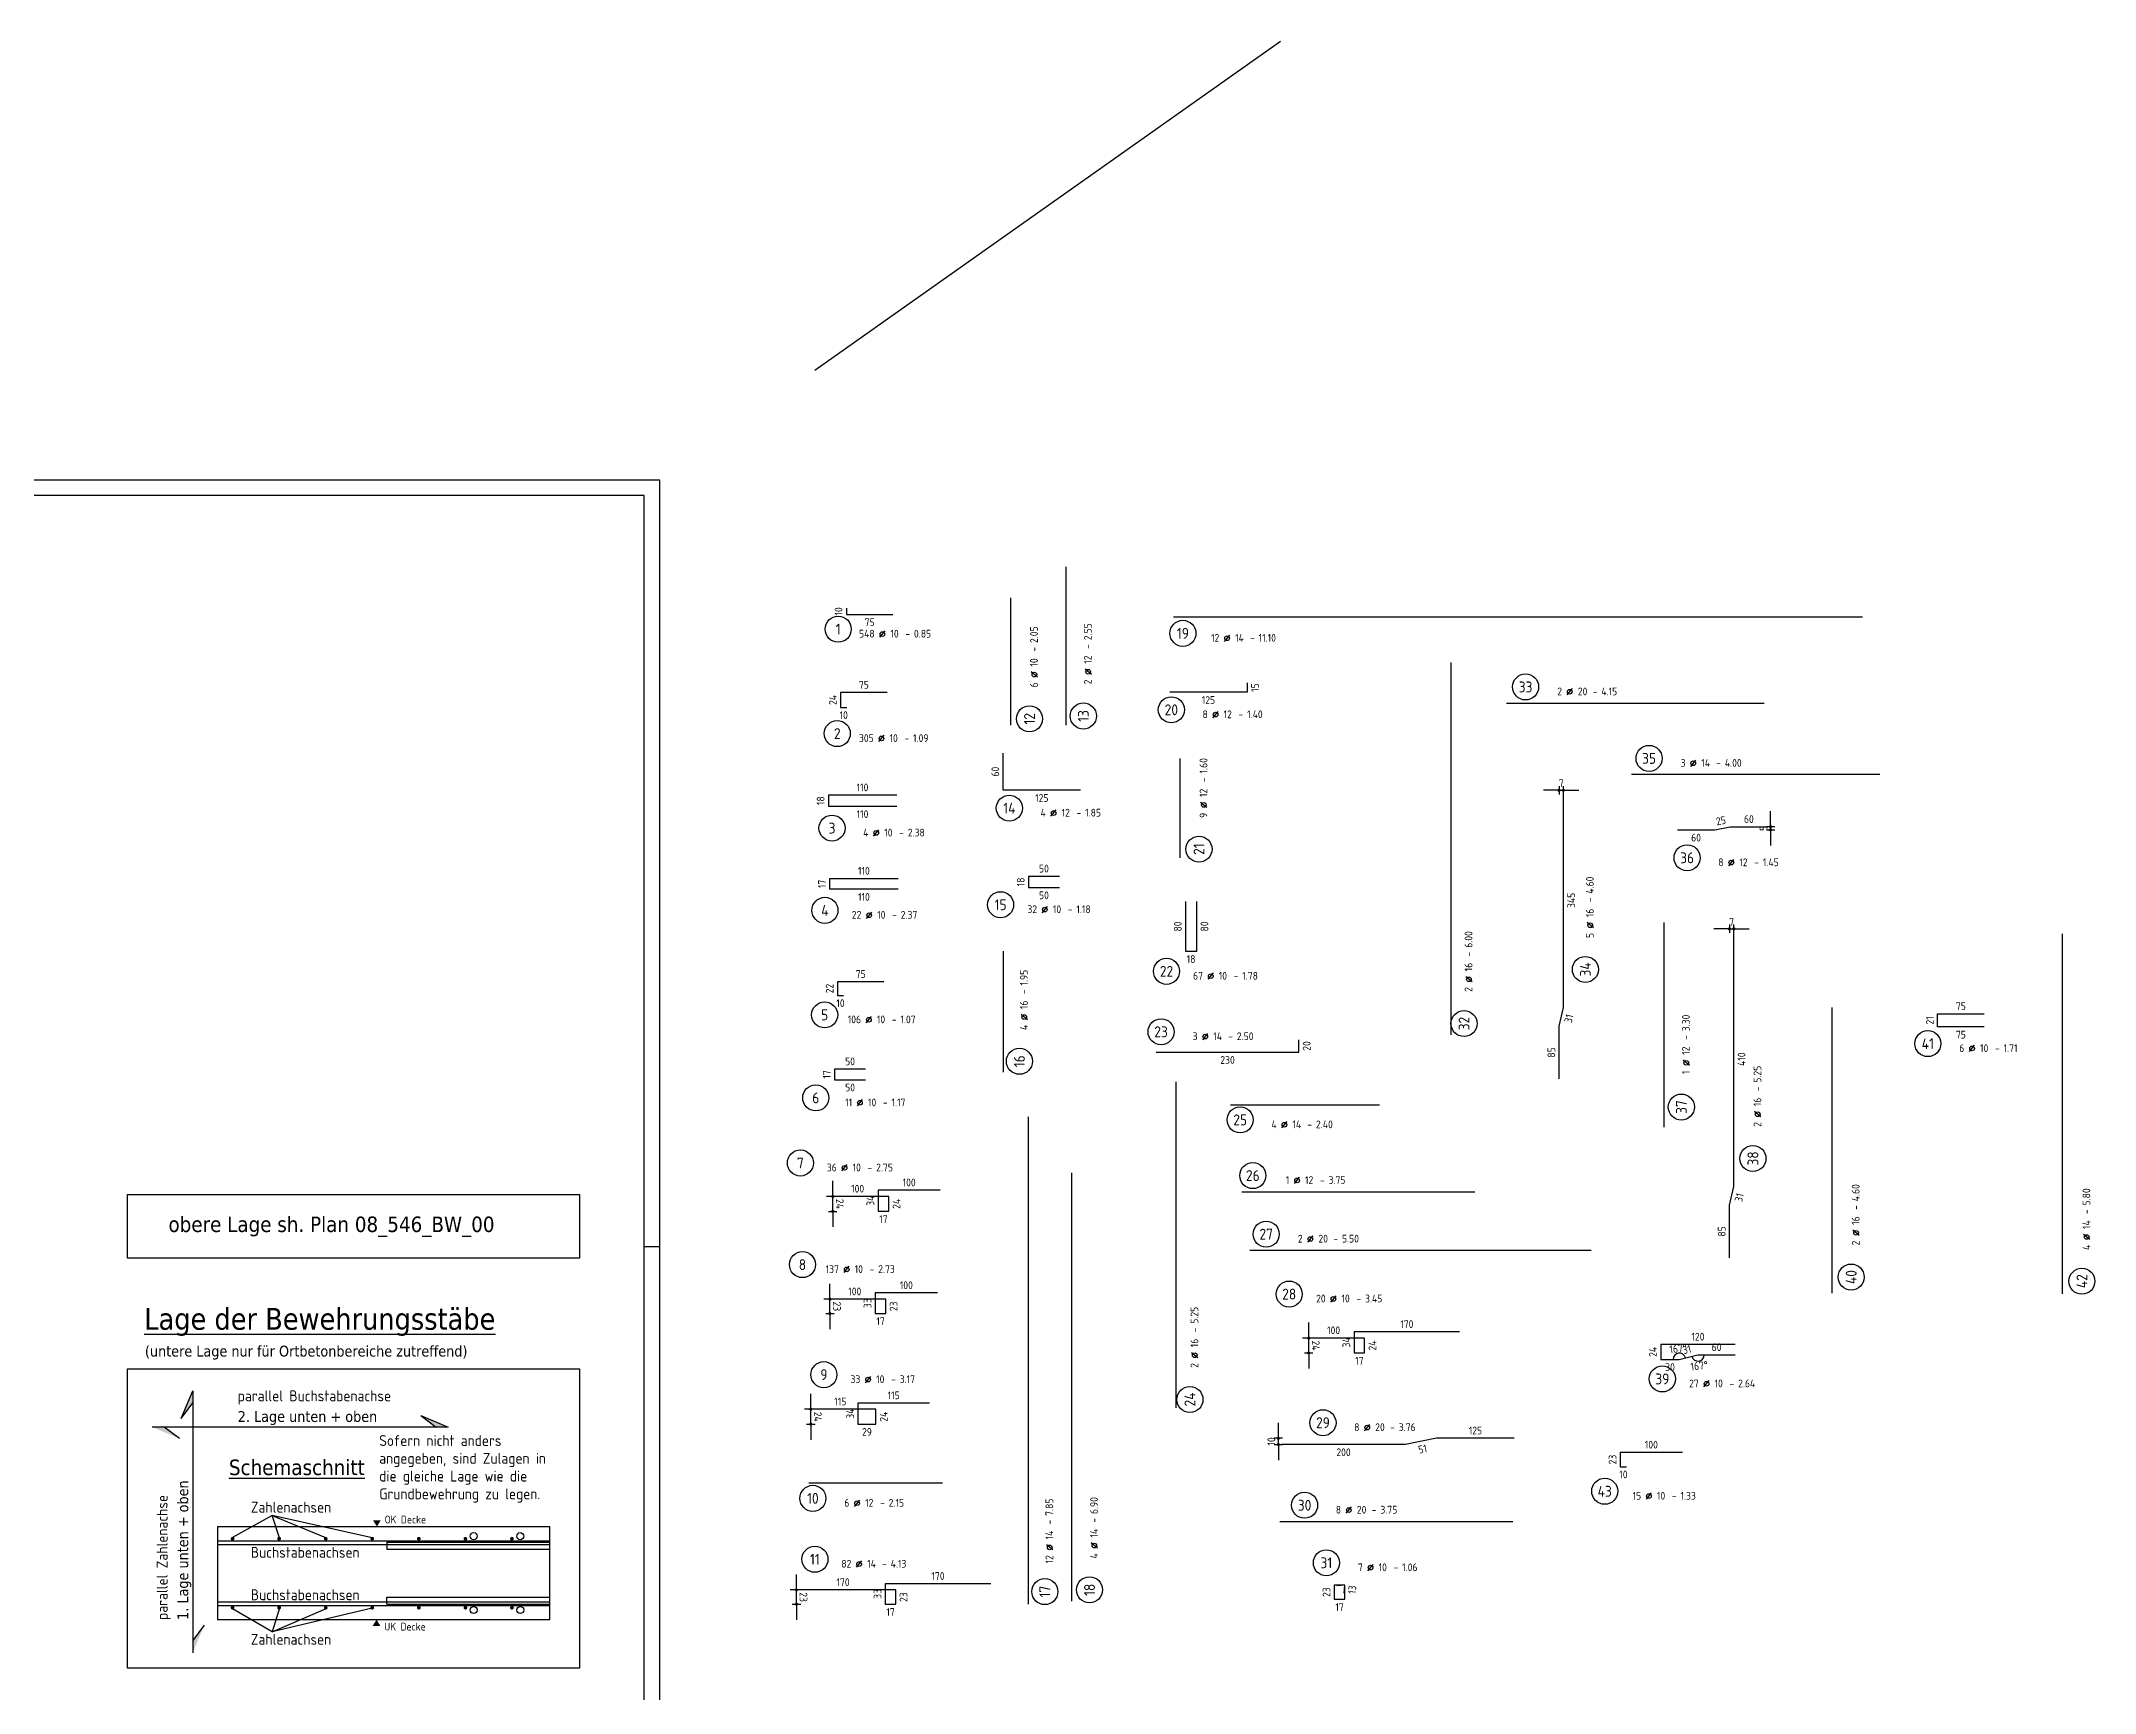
# Model space of a CAD drawing. Extents: x -5.2 to 88.6, y -7.1 to 49.1.
# Drawn here: x 55.47 to 88.56, y 22.51 to 49.12 of the extents above; entities that cross this region are included whole.
import ezdxf
from ezdxf.enums import TextEntityAlignment as Align

# ---------------------------------------------------------------- set-up
doc = ezdxf.new("R2010")
doc.units = 0
doc.header["$LTSCALE"] = 0.5
doc.linetypes.add('AUSGEZOGEN', pattern=[1000.01, 1000, 0.01])
doc.linetypes.add('HIDDEN', pattern=[0.375, 0.25, -0.125])
for name, color, linetype in [('BETON', 7, 'Continuous'), ('HILFE', 7, 'Continuous'), ('koten', 7, 'Continuous'), ('MASSE', 7, 'Continuous'), ('RAHMEN', 7, 'Continuous'), ('RND', 7, 'Continuous'), ('TEXT', 7, 'Continuous'), ('VERDECKT', 7, 'Continuous')]:
    doc.layers.add(name, color=color, linetype=linetype)
doc.layers.add('NOPLOT', color=7, linetype='Continuous', plot=False)
doc.styles.add('helv', font='tahoma.ttf')
doc.styles.add('txt', font='isocp.shx')
doc.dimstyles.new('DOT_I', dxfattribs={"dimscale": 0.5, "dimtxt": 0.25, "dimasz": 0.25, "dimexe": 0.1, "dimexo": 0.3, "dimgap": 0.1, "dimtad": 1, "dimdec": 3, "dimzin": 3, "dimtxsty": 'txt', "dimblk": 'DOT', "dimblk1": 'DOT', "dimblk2": 'DOT', "dimsah": 1, "dimcen": 0.1, "dimse1": 1, "dimse2": 1, "dimazin": 0, "dimtfac": 1, "dimtdec": 4, "dimtix": 1, "dimtmove": 2, "dimatfit": 3, "dimfxl": 0, "dimtvp": 1, "dimtolj": 1, "dimtzin": 0, "dimarcsym": 0})

# ---------------------------------------------------------------- blocks, each defined once
blk = doc.blocks.new('RND_AUSZ')
at = {"layer": 'RND', "color": 7, "linetype": 'Continuous'}
blk.add_line((1.341, 0.262), (1.509, 0.466), dxfattribs=at)
at = {"layer": 'RND', "color": 1, "linetype": 'Continuous'}
blk.add_circle((0, 0.52), 0.42, dxfattribs=at)
at = {"layer": 'RND', "color": 7, "linetype": 'Continuous'}
blk.add_circle((1.425, 0.364), 0.075, dxfattribs=at)
at = {"layer": 'RND', "color": 7, "linetype": 'Continuous', "style": 'txt'}
blk.add_text('-', height=0.25, dxfattribs=at).set_placement((2.163, 0.25))
at = {"layer": 'RND', "color": 1, "linetype": 'Continuous', "style": 'txt'}
blk.add_attdef('POS', text='', height=0.35, dxfattribs=at).set_placement((0, 0.52), align=Align.MIDDLE)
at = {"layer": 'RND', "color": 7, "linetype": 'Continuous', "style": 'txt'}
for tag, p in [('WIEOFT', (-0.536, 0.25)), ('STK', (1.174, 0.25))]:
    blk.add_attdef(tag, text='', height=0.25, dxfattribs=at).set_placement(p, align=Align.RIGHT)
for tag, p in [('DS', (1.683, 0.25)), ('LANG', (2.441, 0.25)), ('TEXT', (3.669, 0.25))]:
    blk.add_attdef(tag, p, '', height=0.25, dxfattribs=at)
blk = doc.blocks.new('okrd_o')
at = {"layer": 'koten', "color": 7, "linetype": 'Continuous'}
blk.add_solid([(-0.125, 0.202), (0.125, 0.202), (0, 0)], dxfattribs=at)
at = {"layer": 'koten', "style": 'txt'}
blk.add_attdef('OKRD', (0.25, 0.1), '', height=0.25, dxfattribs=at)
blk = doc.blocks.new('okrd_u')
at = {"layer": 'koten', "color": 7, "linetype": 'Continuous'}
blk.add_solid([(-0.125, -0.202), (0.125, -0.202), (0, 0)], dxfattribs=at)
at = {"layer": 'koten', "style": 'txt'}
blk.add_attdef('OKRD', (0.25, -0.35), '', height=0.25, dxfattribs=at)
blk = doc.blocks.new('DOT')
at = {"layer": 'MASSE', "color": 7, "linetype": 'Continuous'}
for p, q in [((0, 0), (-1, 0)), ((0, 0.54), (0, -0.54))]:
    blk.add_line(p, q, dxfattribs=at)
at = {"layer": 'MASSE', "color": 7, "linetype": 'Continuous', "const_width": 0.2}
blk.add_lwpolyline([(-0.1, 0, 1), (0.1, 0, 1)], format="xyb", close=True, dxfattribs=at)
blk = doc.blocks.new('*D20')
at = {"layer": 'Defpoints', "color": 0, "linetype": 'AUSGEZOGEN', "transparency": 16777216}
for p in [(68.227, 30.509), (68.227, 30.509), (68.127, 30.269)]:
    blk.add_point(p, dxfattribs=at)
at = {"layer": 'RND', "color": 0, "linetype": 'AUSGEZOGEN', "lineweight": -2, "transparency": 16777216}
for p, q in [((68.227, 30.634), (68.227, 30.759)), ((68.227, 30.269), (68.227, 30.509)), ((68.227, 30.144), (68.227, 30.019))]:
    blk.add_line(p, q, dxfattribs=at)
at = {"layer": 'RND', "color": 0, "linetype": 'AUSGEZOGEN', "lineweight": -2, "transparency": 16777216, "xscale": 0.125, "yscale": 0.125, "zscale": 0.125}
for p, rotation in [((68.227, 30.509), 270.0000055827327), ((68.227, 30.269), 90.00000558273267)]:
    blk.add_blockref('DOT', p, dxfattribs=dict(at, rotation=rotation))
at = {"layer": 'RND', "color": 0, "linetype": 'AUSGEZOGEN', "transparency": 16777216, "insert": (68.34, 30.389), "char_height": 0.125, "attachment_point": 5, "rotation": 270, "style": 'txt'}
blk.add_mtext('\\A1;24', dxfattribs=at)
blk = doc.blocks.new('*D21')
at = {"layer": 'Defpoints', "color": 0, "linetype": 'AUSGEZOGEN', "transparency": 16777216}
for p in [(68.181, 28.853), (68.181, 28.853), (68.081, 28.623)]:
    blk.add_point(p, dxfattribs=at)
at = {"layer": 'RND', "color": 0, "linetype": 'AUSGEZOGEN', "lineweight": -2, "transparency": 16777216}
for p, q in [((68.181, 28.978), (68.181, 29.103)), ((68.181, 28.623), (68.181, 28.853)), ((68.181, 28.498), (68.181, 28.373))]:
    blk.add_line(p, q, dxfattribs=at)
at = {"layer": 'RND', "color": 0, "linetype": 'AUSGEZOGEN', "lineweight": -2, "transparency": 16777216, "xscale": 0.125, "yscale": 0.125, "zscale": 0.125}
for p, rotation in [((68.181, 28.853), 270.0000055827327), ((68.181, 28.623), 90.00000558273267)]:
    blk.add_blockref('DOT', p, dxfattribs=dict(at, rotation=rotation))
at = {"layer": 'RND', "color": 0, "linetype": 'AUSGEZOGEN', "transparency": 16777216, "insert": (68.294, 28.738), "char_height": 0.125, "attachment_point": 5, "rotation": 270, "style": 'txt'}
blk.add_mtext('\\A1;23', dxfattribs=at)
blk = doc.blocks.new('*D22')
at = {"layer": 'Defpoints', "color": 0, "linetype": 'AUSGEZOGEN', "transparency": 16777216}
for p in [(67.642, 24.169), (67.642, 24.169), (67.542, 23.939)]:
    blk.add_point(p, dxfattribs=at)
at = {"layer": 'RND', "color": 0, "linetype": 'AUSGEZOGEN', "lineweight": -2, "transparency": 16777216}
for p, q in [((67.642, 24.294), (67.642, 24.419)), ((67.642, 23.939), (67.642, 24.169)), ((67.642, 23.814), (67.642, 23.689))]:
    blk.add_line(p, q, dxfattribs=at)
at = {"layer": 'RND', "color": 0, "linetype": 'AUSGEZOGEN', "lineweight": -2, "transparency": 16777216, "xscale": 0.125, "yscale": 0.125, "zscale": 0.125}
for p, rotation in [((67.642, 24.169), 270.0000055827327), ((67.642, 23.939), 90.00000558273265)]:
    blk.add_blockref('DOT', p, dxfattribs=dict(at, rotation=rotation))
at = {"layer": 'RND', "color": 0, "linetype": 'AUSGEZOGEN', "transparency": 16777216, "insert": (67.754, 24.054), "char_height": 0.125, "attachment_point": 5, "rotation": 270, "style": 'txt'}
blk.add_mtext('\\A1;23', dxfattribs=at)
blk = doc.blocks.new('*D23')
at = {"layer": 'Defpoints', "color": 0, "linetype": 'HIDDEN', "transparency": 16777216}
for p in [(75.404, 26.612), (75.404, 26.612), (75.404, 26.512)]:
    blk.add_point(p, dxfattribs=at)
at = {"layer": 'VERDECKT', "color": 0, "linetype": 'HIDDEN', "lineweight": -2, "transparency": 16777216}
for p, q in [((75.404, 26.737), (75.404, 26.862)), ((75.404, 26.512), (75.404, 26.612)), ((75.404, 26.387), (75.404, 26.262))]:
    blk.add_line(p, q, dxfattribs=at)
at = {"layer": 'VERDECKT', "color": 0, "linetype": 'HIDDEN', "lineweight": -2, "transparency": 16777216, "xscale": 0.125, "yscale": 0.125, "zscale": 0.125}
for p, rotation in [((75.404, 26.612), 270), ((75.404, 26.512), 90)]:
    blk.add_blockref('DOT', p, dxfattribs=dict(at, rotation=rotation))
at = {"layer": 'VERDECKT', "color": 0, "linetype": 'HIDDEN', "transparency": 16777216, "insert": (75.291, 26.562), "char_height": 0.125, "attachment_point": 5, "rotation": 90, "style": 'txt'}
blk.add_mtext('\\A1;10', dxfattribs=at)
blk = doc.blocks.new('*D32')
at = {"layer": 'Defpoints', "color": 0, "linetype": 'AUSGEZOGEN', "transparency": 16777216}
for p in [(75.894, 28.227), (75.894, 28.227), (75.794, 27.987)]:
    blk.add_point(p, dxfattribs=at)
at = {"layer": 'RND', "color": 0, "linetype": 'AUSGEZOGEN', "lineweight": -2, "transparency": 16777216}
for p, q in [((75.894, 28.352), (75.894, 28.477)), ((75.894, 27.987), (75.894, 28.227)), ((75.894, 27.862), (75.894, 27.737))]:
    blk.add_line(p, q, dxfattribs=at)
at = {"layer": 'RND', "color": 0, "linetype": 'AUSGEZOGEN', "lineweight": -2, "transparency": 16777216, "xscale": 0.125, "yscale": 0.125, "zscale": 0.125}
for p, rotation in [((75.894, 28.227), 270.0000055827327), ((75.894, 27.987), 90.00000558273267)]:
    blk.add_blockref('DOT', p, dxfattribs=dict(at, rotation=rotation))
at = {"layer": 'RND', "color": 0, "linetype": 'AUSGEZOGEN', "transparency": 16777216, "insert": (76.007, 28.107), "char_height": 0.125, "attachment_point": 5, "rotation": 270, "style": 'txt'}
blk.add_mtext('\\A1;24', dxfattribs=at)
blk = doc.blocks.new('DINA0')
at = {"layer": 'NOPLOT', "color": 191, "linetype": 'AUSGEZOGEN'}
blk.add_line((123.9, 87.637), (138.9, 98.246), dxfattribs=at)
at = {"layer": 'RAHMEN'}
for p, q in [((118.9, 84.1), (0, 84.1)), ((118.9, 0), (118.9, 84.1))]:
    blk.add_line(p, q, dxfattribs=at)
at = {"layer": 'RAHMEN', "color": 5}
for p, q in [((118.4, 83.6), (2, 83.6)), ((118.4, 0.5), (118.4, 83.6))]:
    blk.add_line(p, q, dxfattribs=at)
at = {"layer": 'RAHMEN', "color": 7}
blk.add_line((118.4, 59.4), (118.9, 59.4), dxfattribs=at)
blk = doc.blocks.new('*D51')
at = {"layer": 'Defpoints', "color": 0, "linetype": 'AUSGEZOGEN', "transparency": 16777216}
for p in [(67.773, 26.84), (67.873, 27.08), (67.873, 27.08)]:
    blk.add_point(p, dxfattribs=at)
at = {"layer": 'RND', "color": 0, "linetype": 'AUSGEZOGEN', "lineweight": -2, "transparency": 16777216}
for p, q in [((67.873, 27.205), (67.873, 27.33)), ((67.873, 26.84), (67.873, 27.08)), ((67.873, 26.715), (67.873, 26.59))]:
    blk.add_line(p, q, dxfattribs=at)
at = {"layer": 'RND', "color": 0, "linetype": 'AUSGEZOGEN', "lineweight": -2, "transparency": 16777216, "xscale": 0.125, "yscale": 0.125, "zscale": 0.125}
for p, rotation in [((67.873, 27.08), 270.0000055827326), ((67.873, 26.84), 90.0000055827326)]:
    blk.add_blockref('DOT', p, dxfattribs=dict(at, rotation=rotation))
at = {"layer": 'RND', "color": 0, "linetype": 'AUSGEZOGEN', "transparency": 16777216, "insert": (67.985, 26.96), "char_height": 0.125, "attachment_point": 5, "rotation": 270, "style": 'txt'}
blk.add_mtext('\\A1;24', dxfattribs=at)
blk = doc.blocks.new('*D60')
at = {"layer": 'Defpoints', "color": 0, "linetype": 'AUSGEZOGEN', "transparency": 16777216}
for p in [(83.333, 36.465), (83.333, 36.465), (83.333, 36.415)]:
    blk.add_point(p, dxfattribs=at)
at = {"layer": 'RND', "color": 0, "linetype": 'AUSGEZOGEN', "lineweight": -2, "transparency": 16777216}
for p, q in [((83.333, 36.59), (83.333, 36.715)), ((83.333, 36.415), (83.333, 36.465)), ((83.333, 36.29), (83.333, 36.165))]:
    blk.add_line(p, q, dxfattribs=at)
at = {"layer": 'RND', "color": 0, "linetype": 'AUSGEZOGEN', "lineweight": -2, "transparency": 16777216, "xscale": 0.125, "yscale": 0.125, "zscale": 0.125}
for p, rotation in [((83.333, 36.465), 270), ((83.333, 36.415), 90)]:
    blk.add_blockref('DOT', p, dxfattribs=dict(at, rotation=rotation))
at = {"layer": 'RND', "color": 0, "linetype": 'AUSGEZOGEN', "transparency": 16777216, "insert": (83.22, 36.44), "char_height": 0.125, "attachment_point": 5, "rotation": 90, "style": 'txt'}
blk.add_mtext('\\A1;5', dxfattribs=at)
blk = doc.blocks.new('*D63')
at = {"layer": 'Defpoints', "color": 0, "linetype": 'AUSGEZOGEN', "transparency": 16777216}
for p in [(82.67, 34.821), (82.74, 34.821), (82.74, 34.821)]:
    blk.add_point(p, dxfattribs=at)
at = {"layer": 'RND', "color": 0, "linetype": 'AUSGEZOGEN', "lineweight": -2, "transparency": 16777216}
for p, q in [((82.545, 34.821), (82.42, 34.821)), ((82.67, 34.821), (82.74, 34.821)), ((82.865, 34.821), (82.99, 34.821))]:
    blk.add_line(p, q, dxfattribs=at)
at = {"layer": 'RND', "color": 0, "linetype": 'AUSGEZOGEN', "lineweight": -2, "transparency": 16777216, "xscale": 0.125, "yscale": 0.125, "zscale": 0.125}
blk.add_blockref('DOT', (82.67, 34.821), dxfattribs=at)
at = {"layer": 'RND', "color": 0, "linetype": 'AUSGEZOGEN', "lineweight": -2, "transparency": 16777216, "xscale": 0.125, "yscale": 0.125, "zscale": 0.125, "rotation": 180}
blk.add_blockref('DOT', (82.74, 34.821), dxfattribs=at)
at = {"layer": 'RND', "color": 0, "linetype": 'AUSGEZOGEN', "transparency": 16777216, "insert": (82.705, 34.933), "char_height": 0.125, "attachment_point": 5, "style": 'txt'}
blk.add_mtext('\\A1;7', dxfattribs=at)
blk = doc.blocks.new('*D64')
at = {"layer": 'Defpoints', "color": 0, "linetype": 'AUSGEZOGEN', "transparency": 16777216}
for p in [(79.926, 37.053), (79.996, 37.053), (79.996, 37.053)]:
    blk.add_point(p, dxfattribs=at)
at = {"layer": 'RND', "color": 0, "linetype": 'AUSGEZOGEN', "lineweight": -2, "transparency": 16777216}
for p, q in [((79.801, 37.053), (79.676, 37.053)), ((79.926, 37.053), (79.996, 37.053)), ((80.121, 37.053), (80.246, 37.053))]:
    blk.add_line(p, q, dxfattribs=at)
at = {"layer": 'RND', "color": 0, "linetype": 'AUSGEZOGEN', "lineweight": -2, "transparency": 16777216, "xscale": 0.125, "yscale": 0.125, "zscale": 0.125}
blk.add_blockref('DOT', (79.926, 37.053), dxfattribs=at)
at = {"layer": 'RND', "color": 0, "linetype": 'AUSGEZOGEN', "lineweight": -2, "transparency": 16777216, "xscale": 0.125, "yscale": 0.125, "zscale": 0.125, "rotation": 180}
blk.add_blockref('DOT', (79.996, 37.053), dxfattribs=at)
at = {"layer": 'RND', "color": 0, "linetype": 'AUSGEZOGEN', "transparency": 16777216, "insert": (79.961, 37.166), "char_height": 0.125, "attachment_point": 5, "style": 'txt'}
blk.add_mtext('\\A1;7', dxfattribs=at)
blk = doc.blocks.new('*D74')
at = {"layer": 'Defpoints', "color": 0, "linetype": 'AUSGEZOGEN', "transparency": 16777216}
for p in [(81.713, 27.885), (81.863, 27.885), (81.899, 27.978), (82.013, 27.92)]:
    blk.add_point(p, dxfattribs=at)
at = {"layer": 'RND', "color": 0, "linetype": 'AUSGEZOGEN', "lineweight": -2, "transparency": 16777216}
blk.add_arc((81.863, 27.885), 0.1, 13.134, 180, dxfattribs=at)
at = {"layer": 'RND', "color": 0, "linetype": 'AUSGEZOGEN', "transparency": 16777216, "insert": (81.843, 28.058), "char_height": 0.125, "attachment_point": 5, "rotation": 6.567, "style": 'txt'}
blk.add_mtext('\\A1;167°', dxfattribs=at)
blk = doc.blocks.new('*D75')
at = {"layer": 'Defpoints', "color": 0, "linetype": 'AUSGEZOGEN', "transparency": 16777216}
for p in [(82.013, 27.92), (82.127, 27.861), (82.163, 27.955), (82.463, 27.955)]:
    blk.add_point(p, dxfattribs=at)
at = {"layer": 'RND', "color": 0, "linetype": 'AUSGEZOGEN', "lineweight": -2, "transparency": 16777216}
blk.add_arc((82.163, 27.955), 0.1, 193.134, 0, dxfattribs=at)
at = {"layer": 'RND', "color": 0, "linetype": 'AUSGEZOGEN', "transparency": 16777216, "insert": (82.183, 27.781), "char_height": 0.125, "attachment_point": 5, "rotation": 6.567, "style": 'txt'}
blk.add_mtext('\\A1;167°', dxfattribs=at)

msp = doc.modelspace()

# ---------------------------------------------------------------- linework, layer by layer
at = {"layer": 'BETON', "color": 6, "linetype": 'AUSGEZOGEN'}
for p, q in [((58.3136, 25.1906), (63.6689, 25.1906)), ((58.3136, 23.6906), (63.6689, 23.6906))]:
    msp.add_line(p, q, dxfattribs=at)
msp.add_lwpolyline([(56.8634, 30.5428), (64.149, 30.5428), (64.149, 29.5168), (56.8634, 29.5168)], close=True, dxfattribs=at)
at = {"layer": 'HILFE', "color": 102, "linetype": 'AUSGEZOGEN'}
for p, q in [((59.1939, 25.3706), (58.5589, 25.014)), ((60.8056, 25.0076), (59.1939, 25.3706)), ((59.1939, 25.3706), (60.0578, 25.014)), ((59.3132, 25.0076), (59.1939, 25.3706)), ((59.1939, 23.4964), (58.5589, 23.8672)), ((60.8056, 23.8737), (59.1939, 23.4964)), ((59.3132, 23.8737), (59.1939, 23.4964)), ((59.1939, 23.4964), (60.0578, 23.8672))]:
    msp.add_line(p, q, dxfattribs=at)
at = {"layer": 'NOPLOT', "color": 191, "linetype": 'AUSGEZOGEN'}
for p, q in [((58.3136, 25.1906), (58.3136, 23.6906)), ((63.6689, 23.6906), (63.6689, 25.1906))]:
    msp.add_line(p, q, dxfattribs=at)
at = {"layer": 'RAHMEN', "color": 5, "linetype": 'AUSGEZOGEN'}
msp.add_lwpolyline([(56.8634, 27.729), (64.149, 27.729), (64.149, 22.9071), (56.8634, 22.9071)], close=True, dxfattribs=at)
at = {"layer": 'RND', "color": 1, "linetype": 'AUSGEZOGEN'}
for p, q in [((61.0437, 24.941), (61.0437, 24.828)), ((61.0437, 23.9403), (61.0437, 24.0533))]:
    msp.add_line(p, q, dxfattribs=at)
for points in [[(71.9793, 40.6502), (71.9793, 38.1002)], [(71.0917, 40.151), (71.0917, 38.101)], [(68.4453, 39.9848), (68.4453, 39.8848), (69.1953, 39.8848)], [(84.815, 39.8438), (73.715, 39.8438)], [(78.1809, 39.1112), (78.1809, 33.1112)], [(74.9035, 38.7819), (74.9035, 38.6319), (73.6535, 38.6319)], [(69.1031, 38.6276), (68.3531, 38.6276), (68.3531, 38.3876), (68.4531, 38.3876)], [(79.0783, 38.458), (83.2283, 38.458)], [(72.2196, 37.0531), (70.9696, 37.0531), (70.9696, 37.6531)], [(73.8165, 37.5655), (73.8165, 35.9655)], [(85.0952, 37.3064), (81.0952, 37.3064)], [(69.2559, 36.9745), (68.1559, 36.9745), (68.1559, 36.7945), (69.2559, 36.7945)], [(79.9262, 32.4035), (79.9262, 33.2535), (79.9962, 33.5535), (79.9962, 37.0035)], [(81.8326, 36.4145), (82.4326, 36.4145), (82.6826, 36.4645), (83.2826, 36.4645)], [(69.278, 35.4594), (68.178, 35.4594), (68.178, 35.6294), (69.278, 35.6294)], [(71.8787, 35.6655), (71.3787, 35.6655), (71.3787, 35.4855), (71.8787, 35.4855)], [(73.9084, 35.2587), (73.9084, 34.4587), (74.0884, 34.4587), (74.0884, 35.2587)], [(81.6197, 31.6231), (81.6197, 34.9231)], [(82.6703, 29.5205), (82.6703, 30.3705), (82.7403, 30.6705), (82.7403, 34.7705)], [(88.0309, 34.7411), (88.0309, 28.9411)], [(70.9732, 34.4622), (70.9732, 32.5122)], [(69.0512, 33.9677), (68.3012, 33.9677), (68.3012, 33.7477), (68.4012, 33.7477)], [(84.3188, 33.5533), (84.3188, 28.9533)], [(86.7735, 33.2405), (86.0235, 33.2405), (86.0235, 33.4505), (86.7735, 33.4505)], [(73.4354, 32.8331), (75.7354, 32.8331), (75.7354, 33.0331)], [(68.7552, 32.5598), (68.2552, 32.5598), (68.2552, 32.3898), (68.7552, 32.3898)], [(73.7603, 27.1028), (73.7603, 32.3528)], [(71.3781, 23.9417), (71.3781, 31.7917)], [(74.6327, 31.9866), (77.0327, 31.9866)], [(72.0738, 30.8901), (72.0738, 23.9901)], [(69.9572, 30.6091), (68.9572, 30.6091), (68.9572, 30.2691), (69.1272, 30.2691), (69.1272, 30.5091), (68.1272, 30.5091)], [(74.8169, 30.5852), (78.5669, 30.5852)], [(74.9452, 29.6414), (80.4452, 29.6414)], [(69.9112, 28.9534), (68.9112, 28.9534), (68.9112, 28.6234), (69.0812, 28.6234), (69.0812, 28.8534), (68.0812, 28.8534)], [(78.324, 28.3272), (76.624, 28.3272), (76.624, 27.9872), (76.794, 27.9872), (76.794, 28.2272), (75.794, 28.2272)], [(82.7628, 28.1246), (81.5628, 28.1246), (81.5628, 27.8846), (81.8628, 27.8846), (82.1628, 27.9546), (82.7628, 27.9546)], [(69.7826, 27.1797), (68.6326, 27.1797), (68.6326, 26.8397), (68.9226, 26.8397), (68.9226, 27.0797), (67.7726, 27.0797)], [(79.2036, 26.6123), (77.9536, 26.6123), (77.4536, 26.5123), (75.4536, 26.5123)], [(81.9125, 26.3848), (80.9125, 26.3848), (80.9125, 26.1548), (81.0125, 26.1548)], [(67.8435, 25.8927), (69.9935, 25.8927)], [(75.4296, 25.2744), (79.1796, 25.2744)], [(58.3136, 24.9622), (63.6689, 24.9622)], [(58.3136, 24.9022), (63.6689, 24.9022)], [(61.0437, 24.941), (63.6689, 24.941)], [(61.0437, 24.828), (63.6689, 24.828)], [(70.7719, 24.2685), (69.0719, 24.2685), (69.0719, 23.9385), (69.2419, 23.9385), (69.2419, 24.1685), (67.5419, 24.1685)], [(76.4639, 24.119), (76.4752, 24.2485), (76.3052, 24.2485), (76.3052, 24.0185), (76.4752, 24.0185), (76.4752, 24.2485), (76.3457, 24.2371)], [(58.3136, 23.9791), (63.6689, 23.9791)], [(58.3136, 23.9191), (63.6689, 23.9191)], [(61.0437, 24.0533), (63.6689, 24.0533)], [(61.0437, 23.9403), (63.6689, 23.9403)]]:
    msp.add_lwpolyline(points, dxfattribs=at)
at = {"layer": 'RND', "color": 7, "linetype": 'AUSGEZOGEN', "const_width": 0.03}
for points in [[(58.5437, 24.9947, 1), (58.5737, 24.9947, 1)], [(59.2937, 24.9947, 1), (59.3237, 24.9947, 1)], [(60.0437, 24.9947, 1), (60.0737, 24.9947, 1)], [(60.7937, 24.9947, 1), (60.8237, 24.9947, 1)], [(61.5437, 24.9947, 1), (61.5737, 24.9947, 1)], [(62.2937, 24.9947, 1), (62.3237, 24.9947, 1)], [(63.0437, 24.9947, 1), (63.0737, 24.9947, 1)], [(58.5437, 23.8831, 1), (58.5737, 23.8831, 1)], [(59.2937, 23.8831, 1), (59.3237, 23.8831, 1)], [(60.0437, 23.8831, 1), (60.0737, 23.8831, 1)], [(60.7937, 23.8831, 1), (60.8237, 23.8831, 1)], [(61.5437, 23.8831, 1), (61.5737, 23.8831, 1)], [(62.2937, 23.8831, 1), (62.3237, 23.8831, 1)], [(63.0437, 23.8831, 1), (63.0737, 23.8831, 1)]]:
    msp.add_lwpolyline(points, format="xyb", close=True, dxfattribs=at)
at = {"layer": 'RND', "color": 1, "linetype": 'AUSGEZOGEN'}
for centre in [(62.4426, 25.0356), (63.1926, 25.0356), (62.4426, 23.8457), (63.1926, 23.8457)]:
    msp.add_circle(centre, 0.0565, dxfattribs=at)
at = {"layer": 'TEXT', "color": 1, "linetype": 'AUSGEZOGEN'}
for points in [[(57.7305, 26.9339), (57.917, 27.3763), (57.917, 23.1586)], [(57.7305, 26.9339), (57.917, 27.1825)], [(61.5899, 26.9809), (62.0324, 26.7944), (57.2621, 26.7944)], [(61.5899, 26.9809), (61.8385, 26.7944)], [(57.7046, 26.6079), (57.4559, 26.7944)], [(58.1035, 23.601), (57.917, 23.3524)]]:
    msp.add_lwpolyline(points, dxfattribs=at)
for points in [[(57.7305, 26.9339), (57.917, 27.3763), (57.917, 27.1825)], [(61.5899, 26.9809), (62.0324, 26.7944), (61.8385, 26.7944)], [(57.7046, 26.6079), (57.2621, 26.7944), (57.4559, 26.7944)], [(58.1035, 23.601), (57.917, 23.1586), (57.917, 23.3524)]]:
    msp.add_solid(points, dxfattribs=at)

# ---------------------------------------------------------------- block references
at = {"layer": 'koten', "color": 102, "linetype": 'AUSGEZOGEN', "xscale": 0.5, "yscale": 0.5, "zscale": 0.5}
for name, p, values in [('okrd_o', (60.8835, 25.1906), {'OKRD': 'OK Decke'}), ('okrd_u', (60.8772, 23.6906), {'OKRD': 'UK Decke'})]:
    msp.add_blockref(name, p, dxfattribs=at).add_auto_attribs(values)
at = {"layer": 'RAHMEN', "color": 7, "linetype": 'AUSGEZOGEN', "xscale": 0.5, "yscale": 0.5, "zscale": 0.5}
msp.add_blockref('DINA0', (5.9889, 0), dxfattribs=at)
at = {"layer": 'RND', "color": 1, "linetype": 'AUSGEZOGEN', "xscale": 0.5, "yscale": 0.5, "zscale": 0.5}
for p, values in [((68.3141, 39.3879), {'POS': '1', 'STK': '548', 'DS': '10', 'LANG': '0.85'}), ((73.8664, 39.3207), {'POS': '19', 'STK': '12', 'DS': '14', 'LANG': '11.10'}), ((79.3862, 38.458), {'POS': '33', 'STK': '2', 'DS': '20', 'LANG': '4.15'}), ((73.6806, 38.0894), {'POS': '20', 'STK': '8', 'DS': '12', 'LANG': '1.40'}), ((68.2991, 37.706), {'POS': '2', 'STK': '305', 'DS': '10', 'LANG': '1.09'}), ((81.3755, 37.3064), {'POS': '35', 'STK': '3', 'DS': '14', 'LANG': '4.00'}), ((68.2145, 36.1831), {'POS': '3', 'STK': '4', 'DS': '10', 'LANG': '2.38'}), ((68.1002, 34.8581), {'POS': '4', 'STK': '22', 'DS': '10', 'LANG': '2.37'}), ((73.6023, 33.8759), {'POS': '22', 'STK': '67', 'DS': '10', 'LANG': '1.78'}), ((68.0955, 33.174), {'POS': '5', 'STK': '106', 'DS': '10', 'LANG': '1.07'}), ((73.5151, 32.902), {'POS': '23', 'STK': '3', 'DS': '14', 'LANG': '2.50'}), ((85.8657, 32.711), {'POS': '41', 'STK': '6', 'DS': '10', 'LANG': '1.71'}), ((67.9525, 31.8369), {'POS': '6', 'STK': '11', 'DS': '10', 'LANG': '1.17'}), ((74.7892, 31.4828), {'POS': '25', 'STK': '4', 'DS': '14', 'LANG': '2.40'}), ((67.7047, 30.7881), {'POS': '7', 'STK': '36', 'DS': '10', 'LANG': '2.75'}), ((75.2083, 29.6414), {'POS': '27', 'STK': '2', 'DS': '20', 'LANG': '5.50'}), ((67.7382, 29.1505), {'POS': '8', 'STK': '137', 'DS': '10', 'LANG': '2.73'}), ((75.5791, 28.6759), {'POS': '28', 'STK': '20', 'DS': '10', 'LANG': '3.45'}), ((68.0835, 27.3772), {'POS': '9', 'STK': '33', 'DS': '10', 'LANG': '3.17'}), ((81.5891, 27.309), {'POS': '39', 'STK': '27', 'DS': '10', 'LANG': '2.64'}), ((76.1228, 26.603), {'POS': '29', 'STK': '8', 'DS': '20', 'LANG': '3.76'}), ((67.9063, 25.385), {'POS': '10', 'STK': '6', 'DS': '12', 'LANG': '2.15'}), ((75.8268, 25.2744), {'POS': '30', 'STK': '8', 'DS': '20', 'LANG': '3.75'}), ((67.9389, 24.4037), {'POS': '11', 'STK': '82', 'DS': '14', 'LANG': '4.13'})]:
    msp.add_blockref('RND_AUSZ', p, dxfattribs=at).add_auto_attribs(values)
at = {"layer": 'RND', "color": 1, "linetype": 'AUSGEZOGEN', "xscale": 0.5, "yscale": 0.5, "zscale": 0.5, "rotation": 90}
for p, values in [((72.5225, 38.2495), {'POS': '13', 'STK': '2', 'DS': '12', 'LANG': '2.55'}), ((71.6555, 38.2044), {'POS': '12', 'STK': '6', 'DS': '10', 'LANG': '2.05'}), ((78.655, 33.2944), {'POS': '32', 'STK': '2', 'DS': '16', 'LANG': '6.00'}), ((71.4933, 32.6864), {'POS': '16', 'STK': '4', 'DS': '16', 'LANG': '1.95'}), ((82.1555, 31.9494), {'POS': '37', 'STK': '1', 'DS': '12', 'LANG': '3.30'}), ((84.8912, 29.21), {'POS': '40', 'STK': '2', 'DS': '16', 'LANG': '4.60'}), ((71.9028, 24.1427), {'POS': '17', 'STK': '12', 'DS': '14', 'LANG': '7.85'})]:
    msp.add_blockref('RND_AUSZ', p, dxfattribs=at).add_auto_attribs(values)
at = {"layer": 'RND', "color": 7, "linetype": 'AUSGEZOGEN', "xscale": 0.5, "yscale": 0.5, "zscale": 0.5, "rotation": 90}
for p, values in [((74.3855, 36.1036), {'POS': '21', 'STK': '9', 'DS': '12', 'LANG': '1.60'}), ((80.6095, 34.1662), {'POS': '34', 'STK': '5', 'DS': '16', 'LANG': '4.60'}), ((83.3084, 31.1206), {'POS': '38', 'STK': '2', 'DS': '16', 'LANG': '5.25'}), ((88.6074, 29.143), {'POS': '42', 'STK': '4', 'DS': '14', 'LANG': '5.80'}), ((74.2394, 27.2375), {'POS': '24', 'STK': '2', 'DS': '16', 'LANG': '5.25'}), ((72.6222, 24.1716), {'POS': '18', 'STK': '4', 'DS': '14', 'LANG': '6.90'})]:
    msp.add_blockref('RND_AUSZ', p, dxfattribs=at).add_auto_attribs(values)
at = {"layer": 'RND', "color": 7, "linetype": 'AUSGEZOGEN', "xscale": 0.5, "yscale": 0.5, "zscale": 0.5}
for p, values in [((71.0711, 36.5042), {'POS': '14', 'STK': '4', 'DS': '12', 'LANG': '1.85'}), ((81.9879, 35.7048), {'POS': '36', 'STK': '8', 'DS': '12', 'LANG': '1.45'}), ((70.9303, 34.9483), {'POS': '15', 'STK': '32', 'DS': '10', 'LANG': '1.18'}), ((74.9924, 30.5852), {'POS': '26', 'STK': '1', 'DS': '12', 'LANG': '3.75'}), ((80.6613, 25.4992), {'POS': '43', 'STK': '15', 'DS': '10', 'LANG': '1.33'}), ((76.1775, 24.3466), {'POS': '31', 'STK': '7', 'DS': '10', 'LANG': '1.06'})]:
    msp.add_blockref('RND_AUSZ', p, dxfattribs=at).add_auto_attribs(values)

# ---------------------------------------------------------------- texts
at = {"layer": 'RND', "color": 7, "linetype": 'AUSGEZOGEN', "style": 'txt'}
for s, rotation, p in [('10', 90, (68.3203, 39.9348)), ('15', 90, (75.0285, 38.7069)), ('24', 90, (68.2281, 38.5076)), ('125', 360, (74.2785, 38.5069)), ('60', 90, (70.8446, 37.3531)), ('18', 90, (68.0309, 36.8845)), ('25', 11.30993, (82.533, 36.5621)), ('17', 90, (68.053, 35.5444)), ('18', 90, (71.2537, 35.5755)), ('345', 90, (80.1212, 35.2785)), ('80', 90, (73.7834, 34.8587)), ('80', 90, (74.2134, 34.8587)), ('22', 90, (68.1762, 33.8577)), ('31', 76.86598, (80.0829, 33.3751)), ('21', 90, (85.8985, 33.3455)), ('20', 90, (75.8604, 32.9331)), ('85', 90, (79.8012, 32.8285)), ('410', 90, (82.8653, 32.7205)), ('17', 90, (68.1302, 32.4748)), ('100', 360, (69.4572, 30.7341)), ('100', 0.00001, (68.6272, 30.6341)), ('34', 90, (68.8322, 30.4391)), ('24', 90, (69.2522, 30.3891)), ('31', 76.86598, (82.827, 30.4921)), ('85', 90, (82.5453, 29.9455)), ('100', 360, (69.4112, 29.0784)), ('100', 0.00001, (68.5812, 28.9784)), ('33', 90, (68.7862, 28.7884)), ('23', 90, (69.2062, 28.7384)), ('170', 360, (77.474, 28.4522)), ('100', 0.00001, (76.294, 28.3522)), ('34', 90, (76.499, 28.1572)), ('24', 90, (76.919, 28.1072)), ('24', 90, (81.4378, 28.0046)), ('31', 13.13402, (81.9844, 28.0413)), ('115', 0.00001, (68.3476, 27.2047)), ('115', 360, (69.2076, 27.3047)), ('34', 90, (68.5076, 27.0097)), ('24', 90, (69.0476, 26.9597)), ('23', 90, (80.7875, 26.2698)), ('170', 0.00001, (68.3919, 24.2935)), ('33', 90, (68.9469, 24.1035)), ('170', 360, (69.9219, 24.3935)), ('23', 90, (76.1802, 24.1335)), ('13', 84.99986, (76.5941, 24.1728)), ('23', 90, (69.3669, 24.0535))]:
    msp.add_text(s, height=0.125, rotation=rotation, dxfattribs=at).set_placement(p, align=Align.MIDDLE)
for s, p in [('75', (68.8203, 39.7598)), ('75', (68.7281, 38.7526)), ('10', (68.4031, 38.2626)), ('110', (68.7059, 37.0995)), ('110', (68.7059, 36.6695)), ('125', (71.5946, 36.9281)), ('60', (82.9826, 36.5895)), ('60', (82.1326, 36.2895)), ('110', (68.728, 35.7544)), ('50', (71.6287, 35.7905)), ('50', (71.6287, 35.3605)), ('110', (68.728, 35.3344)), ('75', (68.6762, 34.0927)), ('18', (73.9984, 34.3337)), ('10', (68.3512, 33.6227)), ('75', (86.3985, 33.5755)), ('75', (86.3985, 33.1155)), ('230', (74.5854, 32.7081)), ('50', (68.5052, 32.6848)), ('50', (68.5052, 32.2648)), ('17', (69.0422, 30.1441)), ('17', (68.9962, 28.4984)), ('120', (82.1628, 28.2496)), ('60', (82.4628, 28.0796)), ('17', (76.709, 27.8622)), ('30', (81.7128, 27.7596)), ('29', (68.7776, 26.7147)), ('100', (81.4125, 26.5098)), ('10', (80.9625, 26.0298)), ('17', (69.1569, 23.8135)), ('17', (76.3902, 23.8935))]:
    msp.add_text(s, height=0.125, dxfattribs=at).set_placement(p, align=Align.MIDDLE)
at = {"layer": 'TEXT', "color": 6, "linetype": 'AUSGEZOGEN', "style": 'helv'}
for s, p in [('obere Lage sh. Plan 08_546_BW_00', (57.526, 29.9357)), ('%%uSchemaschnitt', (58.4998, 26.0192))]:
    msp.add_text(s, height=0.25, dxfattribs=at).set_placement(p)
at = {"layer": 'TEXT', "color": 5, "linetype": 'AUSGEZOGEN', "style": 'helv'}
msp.add_text('%%uLage der Bewehrungsstäbe', height=0.35, dxfattribs=at).set_placement((57.1365, 28.3615))
at = {"layer": 'TEXT', "color": 1, "linetype": 'AUSGEZOGEN'}
for s, style, p in [('(untere Lage nur für Ortbetonbereiche zutreffend)', 'helv', (57.1467, 27.9297)), ('parallel Buchstabenachse', 'txt', (58.6413, 27.2089)), ('2. Lage unten + oben', 'helv', (58.6413, 26.8763)), ('Sofern nicht anders', 'txt', (60.9206, 26.4889)), ('angegeben, sind Zulagen in', 'txt', (60.9206, 26.2026)), ('die gleiche Lage wie die', 'txt', (60.9206, 25.9163)), ('Grundbewehrung zu legen.', 'txt', (60.9206, 25.6299)), ('Zahlenachsen', 'txt', (58.8521, 25.4146)), ('Buchstabenachsen', 'txt', (58.8521, 24.6879)), ('Buchstabenachsen', 'txt', (58.8521, 24.004)), ('Zahlenachsen', 'txt', (58.8521, 23.2862))]:
    msp.add_text(s, height=0.175, dxfattribs=dict(at, style=style)).set_placement(p)
for s, style, p in [('1. Lage unten + oben', 'helv', (57.8444, 23.6865)), ('parallel Zahlenachse', 'txt', (57.5118, 23.6865))]:
    msp.add_text(s, height=0.175, rotation=90, dxfattribs=dict(at, style=style)).set_placement(p)
at = {"layer": 'VERDECKT', "color": 7, "linetype": 'HIDDEN', "style": 'txt'}
for s, p in [('125', (78.5786, 26.7373)), ('200', (76.4536, 26.3873))]:
    msp.add_text(s, height=0.125, dxfattribs=at).set_placement(p, align=Align.MIDDLE)
msp.add_text('51', height=0.125, rotation=11.30993, dxfattribs=at).set_placement((77.7281, 26.4398), align=Align.MIDDLE)

# ---------------------------------------------------------------- dimensions: what is measured, and where the dimension line sits
at = {"layer": 'RND', "color": 7, "linetype": 'AUSGEZOGEN'}
for base, p1, p2, picture, middle in [((79.9962, 37.0535), (79.9262, 37.0535), (79.9962, 37.0535), '*D64', (79.9612, 37.166)), ((82.7403, 34.8205), (82.6703, 34.8205), (82.7403, 34.8205), '*D63', (82.7053, 34.933))]:
    dim = msp.add_linear_dim(base=base, p1=p1, p2=p2, dimstyle='DOT_I', override={"dimdec": 0, "dimlfac": 100, "dimrnd": 0.0005}, dxfattribs=at)
    dim.commit()
    dim.dimension.update_dxf_attribs({"geometry": picture, "text_midpoint": middle})
dim = msp.add_linear_dim(base=(83.3326, 36.4645), p1=(83.3326, 36.4145), p2=(83.3326, 36.4645), angle=90, dimstyle='DOT_I', override={"dimdec": 0, "dimlfac": 100}, dxfattribs=at)
dim.commit()
dim.dimension.update_dxf_attribs({"geometry": '*D60', "text_midpoint": (83.2201, 36.4395)})
for base, p1, p2, text, picture, middle in [((68.2272, 30.5091), (68.1272, 30.2691), (68.2272, 30.5091), '24', '*D20', (68.3397, 30.3891)), ((68.1812, 28.8534), (68.0812, 28.6234), (68.1812, 28.8534), '23', '*D21', (68.2937, 28.7384)), ((75.894, 28.2272), (75.794, 27.9872), (75.894, 28.2272), '24', '*D32', (76.0066, 28.1072)), ((67.8726, 27.0797), (67.7726, 26.8397), (67.8726, 27.0797), '24', '*D51', (67.9851, 26.9597)), ((67.6419, 24.1685), (67.5419, 23.9385), (67.6419, 24.1685), '23', '*D22', (67.7544, 24.0535))]:
    dim = msp.add_linear_dim(base=base, p1=p1, p2=p2, angle=270.00001, text=text, dimstyle='DOT_I', override={"dimdec": 0, "dimlfac": 100}, dxfattribs=at)
    dim.commit()
    dim.dimension.update_dxf_attribs({"geometry": picture, "text_midpoint": middle})
for base, center, p1, p2, picture, middle in [((81.899, 27.9778), (81.8628, 27.8846), (82.0128, 27.9196), (81.7128, 27.8846), '*D74', (81.8428, 28.0584)), ((82.1266, 27.8614), (82.1628, 27.9546), (82.4628, 27.9546), (82.0128, 27.9196), '*D75', (82.1828, 27.7807))]:
    dim = msp.add_angular_dim_3p(base=base, center=center, p1=p1, p2=p2, dimstyle='DOT_I', override={"dimdec": 2, "dimadec": 0}, dxfattribs=at)
    dim.commit()
    dim.dimension.update_dxf_attribs({"geometry": picture, "text_midpoint": middle, "dimtype": 165})
at = {"layer": 'VERDECKT', "color": 7, "linetype": 'HIDDEN'}
dim = msp.add_linear_dim(base=(75.4036, 26.6123), p1=(75.4036, 26.5123), p2=(75.4036, 26.6123), angle=90, dimstyle='DOT_I', override={"dimdec": 0, "dimlfac": 100, "dimrnd": 0.0005}, dxfattribs=at)
dim.commit()
dim.dimension.update_dxf_attribs({"geometry": '*D23', "text_midpoint": (75.2911, 26.5623)})

doc.saveas('drawing.dxf')
